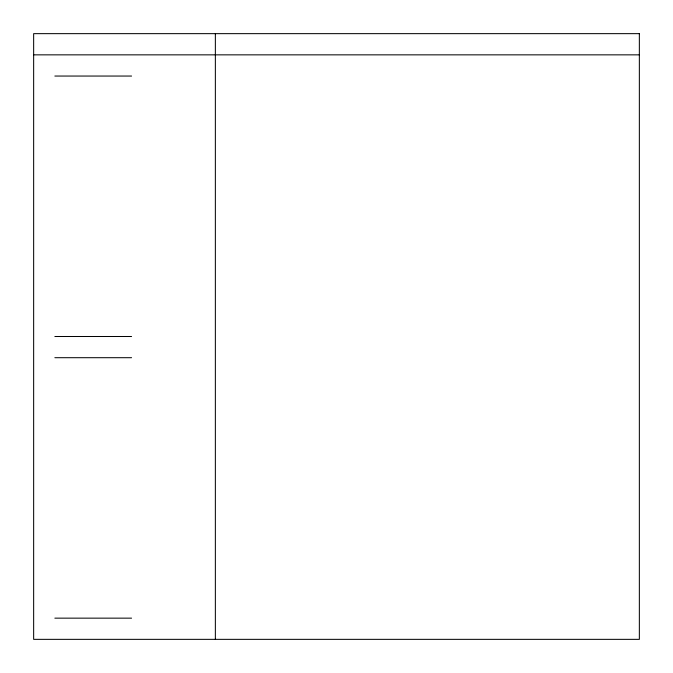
<?xml version="1.0" encoding="UTF-8"?>
<svg xmlns="http://www.w3.org/2000/svg" width="673" height="673" viewBox="0 0 673 673"><rect width="100%" height="100%" fill="white"/><g stroke="black" fill="none" stroke-linecap="round" stroke-linejoin="round"><path stroke-width="1.01" d="M33.65 54.85L639.35 54.85M54.85 76.049L131.572 76.049M54.85 336.5L131.572 336.5M54.85 357.7L131.572 357.7M54.85 618.15L131.572 618.15M215.36 33.65L215.36 639.35M639.35 33.65L33.65 33.65L33.65 639.35L639.35 639.35L639.35 33.65"/></g></svg>
